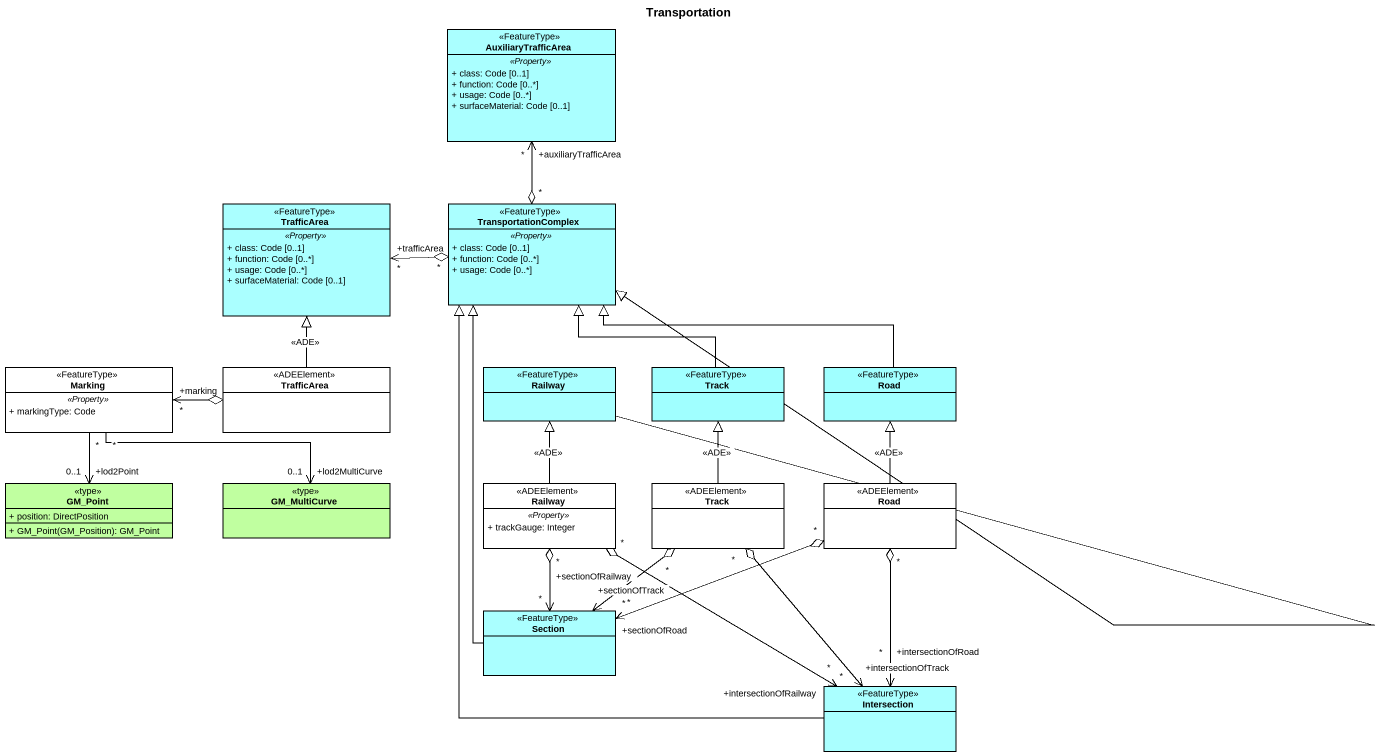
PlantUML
@startuml
title Transportation
hide circle
hide empty members
skinparam classAttributeIconSize 0
class AuxiliaryTrafficArea <<FeatureType>> #AAFFFF {
  .. <<Property>> ..
  + class: Code [0..1]
  + function: Code [0..*]
  + usage: Code [0..*]
  + surfaceMaterial: Code [0..1]
}
class TrafficArea <<FeatureType>> #AAFFFF {
  .. <<Property>> ..
  + class: Code [0..1]
  + function: Code [0..*]
  + usage: Code [0..*]
  + surfaceMaterial: Code [0..1]
}
class TransportationComplex <<FeatureType>> #AAFFFF {
  .. <<Property>> ..
  + class: Code [0..1]
  + function: Code [0..*]
  + usage: Code [0..*]
}
class Marking <<FeatureType>> {
  .. <<Property>> ..
  + markingType: Code
}
class "TrafficArea" as TrafficArea_2 <<ADEElement>>
class Railway <<FeatureType>> #AAFFFF
class Track <<FeatureType>> #A0FFFF
class Road <<FeatureType>> #A0FFFF
class GM_Point <<type>> #C0FFA0 {
  + position: DirectPosition
  + GM_Point(GM_Position): GM_Point
}
class GM_MultiCurve <<type>> #C0FFA0
class "Railway" as Railway_2 <<ADEElement>> {
  .. <<Property>> ..
  + trackGauge: Integer
}
class "Track" as Track_2 <<ADEElement>>
class "Road" as Road_2 <<ADEElement>>
class Section <<FeatureType>> #AAFFFF
class Intersection <<FeatureType>> #AAFFFF
AuxiliaryTrafficArea "+auxiliaryTrafficArea\n*" <--o "*" TransportationComplex
TrafficArea "+trafficArea\n*" <-right-o "*" TransportationComplex
Marking "+marking\n*" <-right-o TrafficArea_2
Marking "*" --> "+lod2Point\n0..1" GM_Point
Marking "*" -right-> "+lod2MultiCurve\n0..1" GM_MultiCurve
TrafficArea_2 -up-|> TrafficArea : <<ADE>>
Railway -up-|> TransportationComplex
Track -up-|> TransportationComplex
Road -left-|> TransportationComplex
Railway_2 -up-|> Railway : <<ADE>>
Railway_2 "*" o--> "+sectionOfRailway\n*" Section
Railway_2 "*" o-right-> "+intersectionOfRailway\n*" Intersection
Track_2 -up-|> Track : <<ADE>>
Track_2 "*" o--> "+sectionOfTrack\n*" Section
Track_2 "*" o--> "+intersectionOfTrack\n*" Intersection
Road_2 -up-|> Road : <<ADE>>
Road_2 "*" o-left-> "+sectionOfRoad\n*" Section
Road_2 "*" o--> "+intersectionOfRoad\n*" Intersection
Section -up-|> TransportationComplex
Intersection -up-|> TransportationComplex
@enduml
